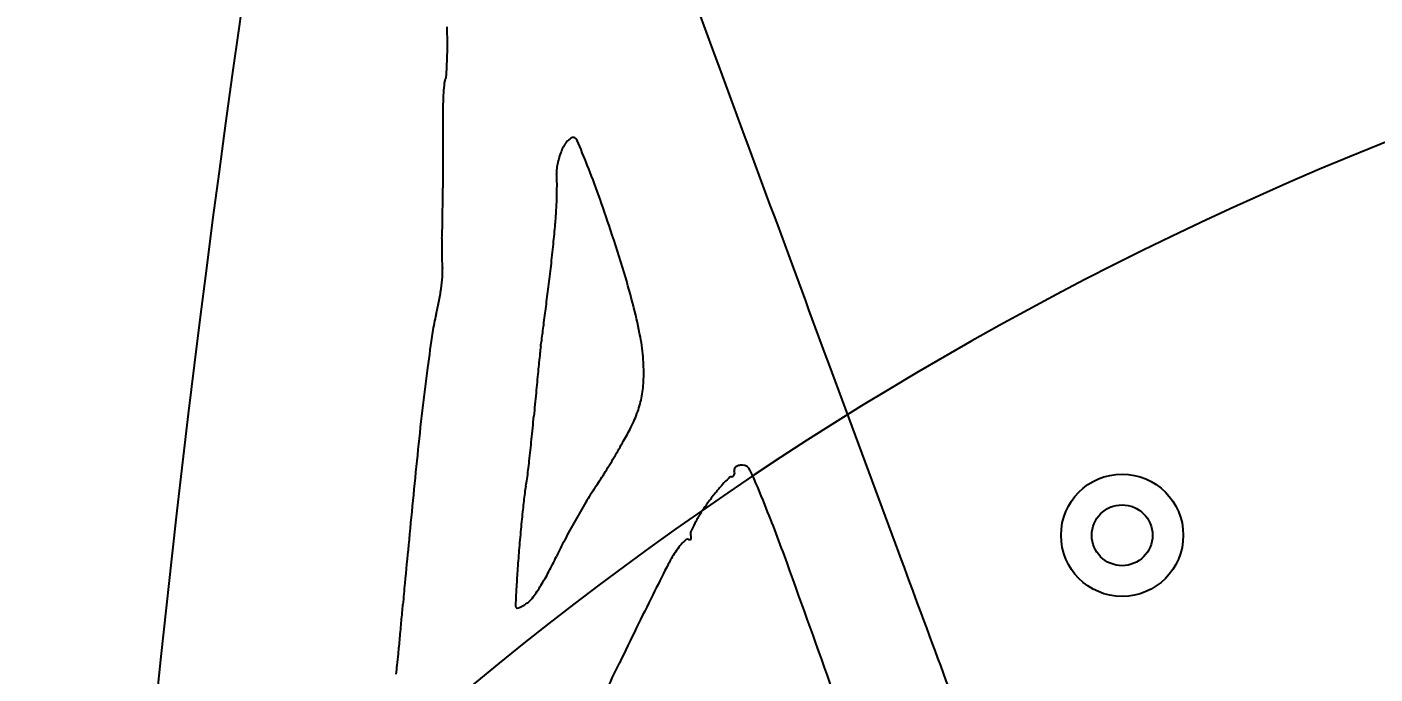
# Model space of a CAD drawing. Header units: metres. Extents: x 26.3 to 44.2, y 14.4 to 19.6.
# Drawn here: x 28.81377 to 28.84712, y 18.80293 to 18.81894 of the extents above; entities that cross this region are included whole.
import ezdxf

# ---------------------------------------------------------------- set-up
doc = ezdxf.new("R2010")
doc.units = ezdxf.units.M
doc.header["$MEASUREMENT"] = 0
for name, color, linetype in [('Brakes', 11, 'Continuous'), ('Rims', 10, 'Continuous'), ('Suspensions', 6, 'Continuous'), ('Tyres', 190, 'Continuous')]:
    doc.layers.add(name, color=color, linetype=linetype)
doc.layers.add('Dimensions', color=7, linetype='Continuous', plot=False)
doc.styles.get("Standard").update_dxf_attribs({"font": 'arial.ttf'})
doc.dimstyles.new('Annotative', dxfattribs={"dimscale": 0, "dimtxt": 0.18, "dimasz": 0.18, "dimexe": 0.18, "dimexo": 0.0625, "dimgap": 0.09, "dimtad": 0, "dimtih": 1, "dimtoh": 1, "dimdec": 4, "dimzin": 0, "dimdsep": 46, "dimtxsty": 'Standard', "dimcen": 0.09, "dimadec": 0, "dimazin": 0, "dimtfac": 1, "dimtdec": 4, "dimtofl": 0, "dimtmove": 0, "dimatfit": 3, "dimfxl": 1, "dimtolj": 1, "dimtzin": 0, "dimarcsym": 0})

# ---------------------------------------------------------------- blocks, each defined once
blk = doc.blocks.new('*D83')
at = {"layer": 'Defpoints', "color": 0, "transparency": 16777216}
for p in [(28.67574575120831, 19.44829767138783), (28.87900149537925, 18.48732803355922), (29.42195853375229, 18.48732803355922)]:
    blk.add_point(p, dxfattribs=at)
at = {"layer": 'Dimensions', "color": 0, "lineweight": -2, "transparency": 16777216}
for p, q in [((28.69137075120831, 19.44829767138783), (29.46695853375229, 19.44829767138783)), ((29.42195853375229, 19.40329767138783), (29.42195853375229, 19.013288636921)), ((29.42195853375229, 18.53232803355922), (29.42195853375229, 18.92233706802605)), ((28.89462649537925, 18.48732803355922), (29.46695853375229, 18.48732803355922))]:
    blk.add_line(p, q, dxfattribs=at)
at = {"layer": 'Dimensions', "color": 0, "transparency": 16777216}
for points in [[(29.41445853375229, 19.40329767138783), (29.42945853375229, 19.40329767138783), (29.42195853375229, 19.44829767138783)], [(29.41445853375229, 18.53232803355922), (29.42945853375229, 18.53232803355922), (29.42195853375229, 18.48732803355922)]]:
    blk.add_solid(points, dxfattribs=at)
at = {"layer": 'Dimensions', "color": 0, "transparency": 16777216, "insert": (29.42195853375229, 18.96781285247351), "char_height": 0.045, "attachment_point": 5}
blk.add_mtext('\\A1;0.9610', dxfattribs=at)
blk = doc.blocks.new('*D85')
at = {"layer": 'Defpoints', "color": 0, "transparency": 16777216}
for p in [(28.93483027428989, 18.95086110084908), (28.82317271646858, 18.52359446646936)]:
    blk.add_point(p, dxfattribs=at)
at = {"layer": 'Dimensions', "color": 0, "lineweight": -2, "transparency": 16777216}
for p, q in [((28.96812045803925, 19.078248669107), (28.94620802464178, 18.99439897857561)), ((29.01312045803926, 19.078248669107), (28.96812045803925, 19.078248669107)), ((28.87900149537923, 18.71472778365922), (28.87900149537924, 18.75972778365922)), ((28.85650149537923, 18.73722778365922), (28.90150149537924, 18.73722778365922))]:
    blk.add_line(p, q, dxfattribs=at)
at = {"layer": 'Dimensions', "color": 0, "transparency": 16777216}
blk.add_solid([(28.93895171168736, 18.99629527030093), (28.9534643375962, 18.99250268685029), (28.93483027428989, 18.95086110084908)], dxfattribs=at)
at = {"layer": 'Dimensions', "color": 0, "transparency": 16777216, "insert": (29.15349221793012, 19.078248669107), "char_height": 0.045, "attachment_point": 5}
blk.add_mtext('\\A1;∅0.4416', dxfattribs=at)
blk = doc.blocks.new('*D59')
at = {"layer": 'Defpoints', "color": 0, "transparency": 16777216}
for p in [(28.72384681228646, 19.11114646949823), (28.37098025623385, 18.75827991344561), (29.33210497554318, 17.79715519413628)]:
    blk.add_point(p, dxfattribs=at)
at = {"layer": 'Dimensions', "color": 0, "lineweight": -2, "transparency": 16777216}
for p, q in [((28.73489535574249, 19.10009792604219), (29.71679133674919, 18.11820194503551)), ((28.38202879968988, 18.74723136998957), (29.36392478069657, 17.76533538898289)), ((29.6531517264424, 18.1182019450355), (29.55401403801696, 18.01906425661007)), ((29.36392478069657, 17.82897499928968), (29.46306246912201, 17.92811268771511))]:
    blk.add_line(p, q, dxfattribs=at)
at = {"layer": 'Dimensions', "color": 0, "transparency": 16777216}
for points in [[(29.64784842558349, 18.1235052458944), (29.65845502730129, 18.11289864417661), (29.68497153159579, 18.1500217501889)], [(29.35862147983767, 17.83427830014858), (29.36922808155547, 17.82367169843078), (29.33210497554318, 17.79715519413628)]]:
    blk.add_solid(points, dxfattribs=at)
at = {"layer": 'Dimensions', "color": 0, "transparency": 16777216, "insert": (29.50853825356949, 17.9735884721626), "char_height": 0.045, "attachment_point": 5}
blk.add_mtext('\\A1;0.4990', dxfattribs=at)

msp = doc.modelspace()

# ---------------------------------------------------------------- linework, layer by layer
at = {"layer": 'Brakes', "linetype": 'ByBlock'}
for radius in [0.001512029355742488, 0.000751871640631742]:
    msp.add_circle((28.84086174122514, 18.80636182999305), radius, dxfattribs=at)
msp.add_arc((28.87900149537923, 18.73722778365921), 0.0849665584227265, 44.83851932975984, 315.4796601216781, dxfattribs=at)
at = {"layer": 'Rims'}
for centre, start, end in [((29.26888810110924, 18.75522868065245), 169.1942702176188, 178.9468114050894), ((29.05835556415725, 19.08387993731315), 217.9230862407418, 238.9468114050894)]:
    msp.add_arc(centre, 0.454363182, start, end, dxfattribs=at)
at = {"layer": 'Suspensions'}
for centre, radius, start, end in [((44.469401516351, 24.58929915571779), 16.66947988062024, 200.2455036593887, 200.2743807321104), ((28.6447925862993, 18.81730732719669), 0.1793823394568057, 0.399900273611204, 0.5204505825889949), ((28.81223614127677, 18.81847598571743), 0.01193470625108081, 358.8430727990424, 0.4001189464464755), ((28.81647360798637, 18.81839043037922), 0.007696375939471275, 356.679957738789, 358.8429237858169), ((28.81471800585105, 18.81849227534013), 0.009454929678665253, 355.2136556334091, 356.6799492156415), ((28.83372925204857, 18.81668282576388), 0.009675605427627349, 174.8430478316892, 176.2806946740418), ((28.82427773155986, 18.81753582128777), 0.0001856717654640459, 150.2534483209662, 174.8428264689123), ((28.82395789203536, 18.81771859753669), 0.0001827091224801564, 330.2538739002033, 355.2138311511849), ((28.83191017033349, 18.81680108422298), 0.007852683775668909, 176.2807545288116, 178.4070544879577), ((28.83623001992891, 18.8166808941286), 0.0121742050568446, 178.4067813445622, 179.9377018023078), ((29.33075856160248, 18.81614552852772), 0.5067030365176368, 179.9379663744118, 179.9812819832079), ((29.96540434273922, 18.81593366988891), 1.141348853008743, 179.9810548002289, 180.0046606613047), ((28.82746524300425, 18.81581749668081), 0.0004395579246352463, 122.6994084063293, 137.183032749847), ((28.82728017828148, 18.81610577082626), 9.699269793184473e-05, 78.28191211094624, 122.6993021217049), ((28.82727650281938, 18.81608803913316), 0.0001151013134868469, 22.47323127039644, 78.28309809845703), ((29.99570852436446, 18.81593184631758), 1.17165303439323, 180.0044509401162, 180.0278276180765), ((28.82859189090412, 18.81521456869856), 0.001729327836430789, 157.8550885865845, 163.3427460841665), ((28.82792562154389, 18.81548573197825), 0.00100999176444112, 149.0813147144874, 157.8556553190006), ((28.82763629877273, 18.81565901263332), 0.0006727472666140529, 137.1836230521597, 149.0810497364854), ((28.78449966778909, 18.79839314874759), 0.04640729029785967, 21.65408500747027, 22.47272362344468), ((28.82855127782027, 18.81520398743563), 0.001692495893379696, 168.3757234172789, 173.5440723358324), ((28.82879460876442, 18.81515391201761), 0.00194092595508491, 163.3426549085563, 168.3751655419097), ((28.80705335025338, 18.8073473840668), 0.02214112202082568, 19.62526563581036, 21.65417077547703), ((29.45161104810825, 18.8156725792877), 0.6275554964083285, 180.0282834046088, 180.0656402525205), ((28.8272801597666, 18.81534781776833), 0.0004132663319358918, 173.543395006598, 188.2778695249482), ((28.82593557361874, 18.81515219624285), 0.0009454756193737623, 0.8962514835376109, 8.277748915227326), ((28.81718931511354, 18.81501534407486), 0.009692804717768462, 359.5593737880422, 0.896412929940391), ((28.77800317460371, 18.81490130904914), 0.04605281864408541, 359.6000793937721, 0.06509130217443972), ((28.81629268043449, 18.81502220110193), 0.01058946561528222, 358.123998187498, 359.5595824628345), ((28.78009424820545, 18.81488642316155), 0.04396169207943169, 359.1189444532488, 359.6004574757791), ((28.81470025163356, 18.81507433344949), 0.01218274753230309, 356.8317716572927, 358.1241215619202), ((28.78909518876662, 18.80094386379231), 0.0412068146620591, 18.35076804965496, 19.62524223166619), ((28.78456442306922, 18.81481762240399), 0.03949098778889527, 358.6549305537362, 359.1190257334328), ((28.81676460004918, 18.81496015649238), 0.01011524402590776, 354.8871501797946, 356.8312639374832), ((28.81887704741388, 18.8140120070947), 0.00516890735335177, 356.5768649839563, 358.654353045023), ((28.78489644791452, 18.81781137944677), 0.04211069046457176, 354.2135408356552, 354.8873372613913), ((28.78813406610626, 18.80062498805081), 0.04221945403641382, 16.8497299599552, 18.35085791606271), ((28.83199475064408, 18.81345802676432), 0.007964093802334458, 179.3762352622077, 180.8090694478281), ((28.82728093644221, 18.81350936266409), 0.00325000007143302, 176.5776388681398, 179.3765131368729), ((28.78030896130288, 18.8182763601353), 0.04672168172941246, 353.5442107571756, 354.2134235599006), ((28.8322982036217, 18.81346230818249), 0.008267576981691203, 180.8090423976419, 182.2320220917305), ((28.82886079419653, 18.81332830711188), 0.00482755665586475, 182.2317243378834, 184.3607742574195), ((28.82275873887275, 18.81286297113893), 0.001292215949593706, 355.2900976174142, 4.361238350658161), ((28.78871829856451, 18.81732466234314), 0.03825866324654086, 352.7670438480825, 353.5444300030774), ((28.80992068537799, 18.80722340163169), 0.01945553870808333, 14.17045368432371, 16.84971145540164), ((39.29692982067985, 22.67857297895839), 11.15537633017138, 200.2743823775661, 200.3133435072597), ((28.81856956463155, 18.81320813666355), 0.005495586033518019, 352.1944622589482, 355.2898504037481), ((28.46466097332436, 18.85845253910433), 0.3649154438108783, 352.6901846146783, 352.7669609563538), ((28.81789010823297, 18.81330126273402), 0.006181394652869952, 349.1393096886345, 352.1945980091718), ((28.81876481242565, 18.81313344385157), 0.005290737254092139, 345.7059418590851, 349.1393064644078), ((28.55475568789075, 18.84689567881798), 0.2740825279025494, 352.5950266305296, 352.6901376190611), ((28.81613522408115, 18.80879247472019), 0.01304597697203776, 10.93476273180075, 14.17061332154212), ((28.82813665819975, 18.81074563104902), 0.00438051619070941, 165.7060141490365, 171.5438786746376), ((28.54628174741564, 18.84799695048034), 0.2826277292721845, 352.5175725934661, 352.5950364844177), ((28.8818417889742, 18.80276148920611), 0.05867588977324883, 171.5439762627752, 172.4192223355486), ((28.81341247050551, 18.81291185448392), 0.01320280989836918, 351.8000657119949, 352.5176357098049), ((28.82451481588728, 18.81041140216995), 0.004511430415541153, 3.790471098237604, 10.93477321099968), ((28.95886100000246, 18.79721370212506), 0.1331029636628116, 174.1160497817437, 174.3078760067577), ((28.83067877508394, 18.81042374043844), 0.004241845022258011, 171.7997747914992, 174.1158205378133), ((28.88498707299741, 18.80234279859634), 0.06184891883159434, 172.4191359439716, 173.4007212365231), ((28.82395335677399, 18.81037421568231), 0.00507411964650209, 358.2850437206675, 3.790338170028331), ((28.94460561211897, 18.79863440613454), 0.1187769564190055, 174.3077829872464, 174.5642387893056), ((28.82624332088519, 18.81030564998442), 0.002783129274306727, 349.6544814308689, 358.2851024637907), ((28.99360560053231, 18.79397151554672), 0.1679983076105523, 174.5641812525299, 174.7619662343077), ((28.82653986946731, 18.8102515236743), 0.002481681569198747, 340.4440120072738, 349.6542745332484), ((28.89865724600865, 18.80076110463363), 0.0756102917981317, 173.4005892309835, 174.2448960182988), ((28.76532936395483, 18.8148990510206), 0.06123520199699053, 354.2185991004964, 354.7619912551483), ((28.82583629259531, 18.81050143316615), 0.003228324166966342, 332.8823467473571, 340.4442485872423), ((28.82057499087324, 18.81319585013591), 0.009139430545418485, 330.518943571549, 332.8821961199471), ((28.782616324392, 18.81314899659311), 0.04385988353695852, 353.5204505846457, 354.2183110222606), ((28.80994669057721, 18.81920429613878), 0.02134853331946253, 329.2656024629372, 330.5192216156455), ((29.42589162211586, 18.74762339344134), 0.6055156641995392, 174.2448435063469, 174.3516428316286), ((28.778700247897, 18.81359350687994), 0.04780110726204342, 352.9842368902761, 353.5207535895505), ((28.80942212442609, 18.81951641448572), 0.02195893275604084, 328.0181188426, 329.2650918826898), ((28.81762109182739, 18.81439666677527), 0.01229276065638372, 326.0930684607898, 328.0183905420423), ((28.83119566225699, 18.8078903239243), 8.032715460537517e-05, 303.4815924508069, 334.9726511510488), ((28.83133747373915, 18.80798418322662), 7.427090927165004e-05, 157.8152159450677, 199.9995263745384), ((28.8311018206787, 18.80789841157598), 0.0001765061649599591, 1.82254335306203, 20.00048939073804), ((28.83117345526331, 18.80790069205526), 0.0001048352901482234, 334.9726848432912, 1.82196511689988), ((28.83136267015123, 18.80797390953823), 0.0001014813457608177, 124.4120388735508, 157.8157241080857), ((28.83141474624318, 18.80789788419671), 0.0001936321564128284, 101.7016832098103, 124.4113034082739), ((28.83146096140605, 18.80767475907897), 0.0004214932093459759, 89.00620090103165, 101.7018610849386), ((28.83146451294416, 18.80787940686377), 0.0002168146094833763, 24.30507965431404, 89.00661115360248), ((28.81216729869745, 18.79916438803168), 0.0213907143666623, 21.84908334954871, 24.30491564222767), ((28.82767221009296, 18.80721903652373), 0.001600862440912741, 166.9856101429249, 173.2311370752986), ((28.82445390242631, 18.80796290235946), 0.001702293719314935, 346.9852967597971, 352.983711539685), ((28.83461396256316, 18.80297492562304), 0.008181951229053954, 146.0929428342687, 149.0884247843661), ((28.83422869531957, 18.8046601098046), 0.004395635213712785, 137.7701006243912, 141.3636265760096), ((28.83462952288673, 18.80429631672238), 0.0049369374810469, 135.1502777379822, 137.7704141682624), ((28.83120466585594, 18.80770325516347), 0.0001061119591827978, 93.6994278894958, 135.1503414407627), ((28.83119223517601, 18.80789550364153), 8.653798013547772e-05, 273.6997293087808, 303.4821963409909), ((29.37327238096032, 18.75282658104989), 0.5526397935215375, 174.3515381124785, 174.4659004788945), ((28.86200080124001, 18.80314473468857), 0.03617038811864815, 173.2314754433888, 173.8809786611123), ((28.84352042476848, 18.79764201630287), 0.01856294303286496, 149.088272448739, 150.7120076715025), ((28.83636187750437, 18.80295499060203), 0.007126550395208595, 141.3636021319635, 143.8657239981056), ((28.86061719868393, 18.80329291835716), 0.03477887296921234, 173.8807405110348, 174.6860866730243), ((28.83312942975655, 18.80517634173056), 0.003202519576483937, 147.4439470039148, 152.4384314425426), ((28.8346431568328, 18.80420988776034), 0.004998460259725849, 143.8658061271914, 147.4437514413736), ((28.79083094992263, 18.79060923434498), 0.04437832915470535, 19.85181927515765, 21.84909958471249), ((28.87275845049256, 18.80216367021496), 0.04697252692716408, 174.6861297582222, 175.3289867183577), ((28.84390012342776, 18.79742913095627), 0.01899824894487902, 150.712236462375, 152.3286381918217), ((28.83291713987397, 18.80528712669274), 0.002963061225478303, 152.4381527435812, 156.7980647188278), ((28.83629494882621, 18.80141709714946), 0.01041090039727584, 152.328677529869, 154.8644852446122), ((28.8309360779497, 18.80525562304513), 0.00131980413551469, 136.4472872446929, 144.0661931075894), ((28.83066147491555, 18.80551671641377), 0.0009408891409968103, 128.3095919802675, 136.4483576045982), ((28.83011303838819, 18.80621091754063), 5.618702781213902e-05, 65.00001322646995, 128.3089641272774), ((28.83016898578487, 18.80633089741004), 7.619605365664326e-05, 245.0000824247879, 273.624702133863), ((28.83017193791702, 18.80628431995032), 2.952513303278058e-05, 273.6216699889345, 331.5384030050168), ((28.83030906945337, 18.8064050519363), 0.0001254939277742046, 156.7982982848747, 200.0000226533806), ((28.82994157049375, 18.80627129609712), 0.0002655893240364649, 7.842579129544204, 19.99941291255922), ((28.83014441604972, 18.8062992350821), 6.082871635793782e-05, 331.5418368040915, 7.843501003242793), ((29.32292325783079, 18.75770524068012), 0.5020548598004245, 174.465939747015, 174.5741141707025), ((28.87278071621923, 18.80216194553763), 0.04699485915093219, 175.3291016203815, 175.9549991597288), ((28.81996238321209, 18.80908021757168), 0.007630056177875251, 331.7381280728009, 334.8642210978936), ((28.8337390720918, 18.80346406516314), 0.00464907556083211, 148.9714521221991, 153.0284862120368), ((28.8317918446629, 18.80463538699939), 0.002376700260896959, 144.0663023883187, 148.9712180200899), ((42.05230295921795, 23.69855622333499), 14.09347894092441, 200.3133824295496, 200.3392801217793), ((28.91864093060332, 18.76025749054798), 0.09991257155319394, 153.028448578103, 153.4652710721431), ((28.08845039795426, 18.53701991438425), 0.7911353063443985, 19.60675072750705, 19.85174738738087), ((28.87936043985203, 18.79983635551487), 0.05649565573168645, 174.5739988647411, 175.1134949281318), ((28.85274743432895, 18.80357863547359), 0.02691154782860191, 175.9550293060022, 176.9052170691128), ((28.82092103743653, 18.80856484409451), 0.006541650121838008, 328.2297163942388, 331.738235820995), ((28.88501488644966, 18.80183394181373), 0.05922613311643663, 176.9051227519898, 177.27525316585), ((28.82578269011585, 18.80519775634822), 0.0006267097125449702, 307.609344588901, 324.8612176197002), ((28.82156846393331, 18.80816390160607), 0.005780127996350692, 324.8606182117858, 328.229596543733), ((28.91594267139626, 18.76160483860777), 0.09689662235887388, 153.4652726383444, 154.001789337619), ((28.73006146476587, 18.81260027576833), 0.09334793479529659, 354.8662643654662, 355.113552853877), ((28.82602752922015, 18.80464125020713), 0.0001720113861325793, 177.2754559286297, 200.0002810191274), ((28.82589332206903, 18.80459240171193), 2.91907472356169e-05, 199.9996511213239, 277.0726429307475), ((28.82586189572663, 18.80484572023922), 0.0002844511853452404, 277.0719779491511, 291.6617442676653), ((28.82575069523897, 18.80512565484557), 0.000585663622272331, 291.66332894343, 301.9115207331908), ((28.82538150008001, 18.80571857801992), 0.001284135494099228, 301.9102918262645, 307.6082141461256), ((28.70282286963916, 18.81504732293852), 0.120696227325589, 354.6623383965301, 354.8663113177411), ((28.94521931133732, 18.74732696964453), 0.1294692978454256, 154.001857209556, 154.433637693105), ((28.713674668155, 18.8140342303258), 0.1097972417312931, 354.4561198801944, 354.6619262648844), ((28.79382363047221, 18.80625465337568), 0.02927160619849715, 353.906151663737, 354.4564192727878), ((28.5618147264457, 18.93074732191052), 0.2955508209034836, 334.23258464839, 334.4335781913918), ((28.81952724199846, 18.80351051373452), 0.003421926357884471, 350.2300312595468, 353.9062715060278)]:
    msp.add_arc(centre, radius, start, end, dxfattribs=at)
at = {"layer": 'Tyres'}
for radius in [0.2498997501, 0.23172522282, 0.2208077144671304]:
    msp.add_circle((28.87900149537923, 18.73722778365922), radius, dxfattribs=at)

# ---------------------------------------------------------------- dimensions: what is measured, and where the dimension line sits
at = {"layer": 'Dimensions'}
dim = msp.add_linear_dim(base=(29.42195853375229, 18.48732803355922), p1=(28.67574575120829, 19.44829767138782), p2=(28.87900149537923, 18.48732803355922), angle=90, dimstyle='Annotative', dxfattribs=at)
dim.commit()
dim.dimension.update_dxf_attribs({"geometry": '*D83', "text_midpoint": (29.42195853375229, 18.96781285247351)})
dim = msp.add_aligned_dim(p1=(28.72384681228646, 19.11114646949823), p2=(28.37098025623385, 18.75827991344561), distance=1.3592356131792889, dimstyle='Annotative', dxfattribs=at)
dim.commit()
dim.dimension.update_dxf_attribs({"geometry": '*D59', "text_midpoint": (29.50853825356949, 17.9735884721626)})
dim = msp.add_diameter_dim_2p(p1=(28.82317271646858, 18.52359446646936), p2=(28.93483027428989, 18.95086110084908), dimstyle='Annotative', dxfattribs=at)
dim.commit()
dim.dimension.update_dxf_attribs({"geometry": '*D85', "text_midpoint": (29.15349221793012, 19.078248669107), "dimtype": 163})

doc.saveas('drawing.dxf')
